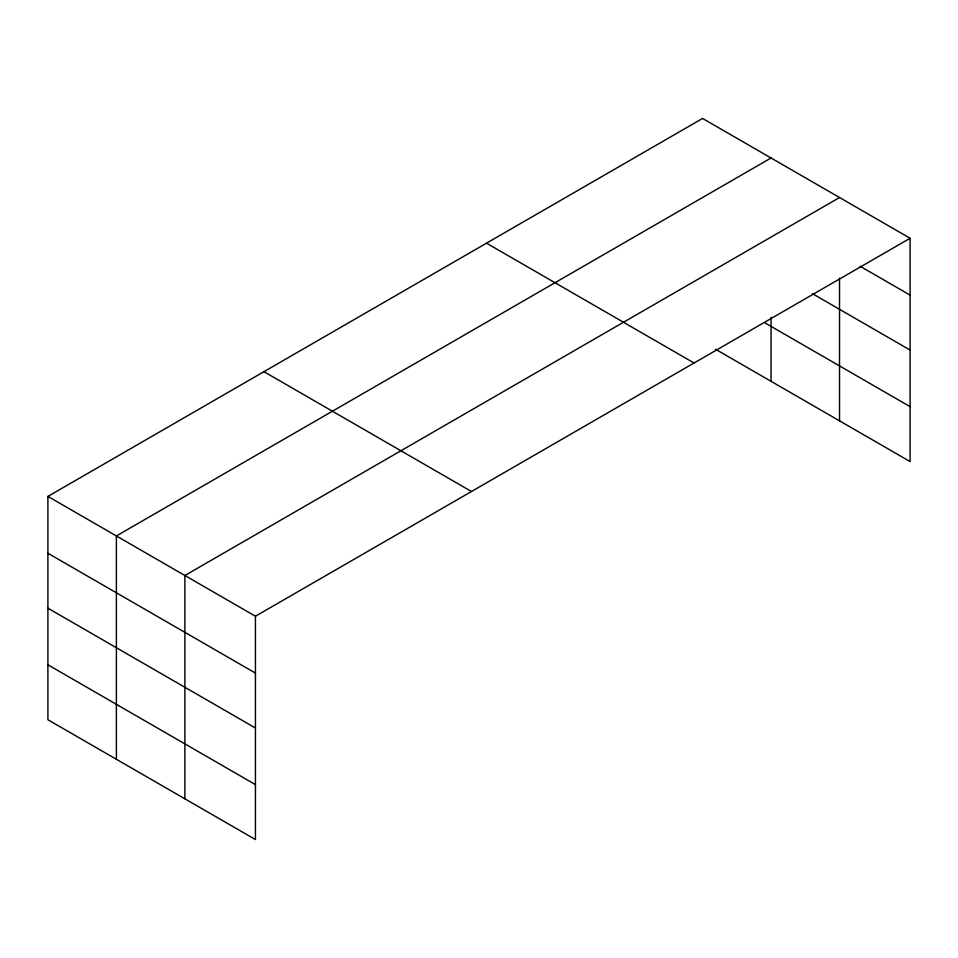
<?xml version="1.0" encoding="UTF-8"?>
<svg xmlns="http://www.w3.org/2000/svg" width="958" height="958" viewBox="0 0 958 958"><rect width="100%" height="100%" fill="white"/><g stroke="black" fill="none" stroke-linecap="round" stroke-linejoin="round"><path stroke-width="1.44" d="M839.531 278.131L839.531 420.849M715.482 349.227L910.1 461.588L910.1 238.267L702.561 118.445L47.9 496.412L47.9 719.733L255.439 839.555L255.439 616.234L47.9 496.412M771.046 157.986L116.385 535.953L116.385 759.275M839.531 197.528L184.882 575.495L184.882 798.816M255.439 616.234L910.1 238.267M860.068 266.216L910.1 295.112M812.396 293.639L910.1 350.053M764.58 322.642L910.1 406.647M486.52 243.176L694.059 362.998M263.941 371.68L471.48 491.502M47.9 553.245L255.439 673.079M47.9 608.186L255.439 728.008M47.9 664.792L255.439 784.614M771.046 317.433L771.046 381.308"/></g></svg>
